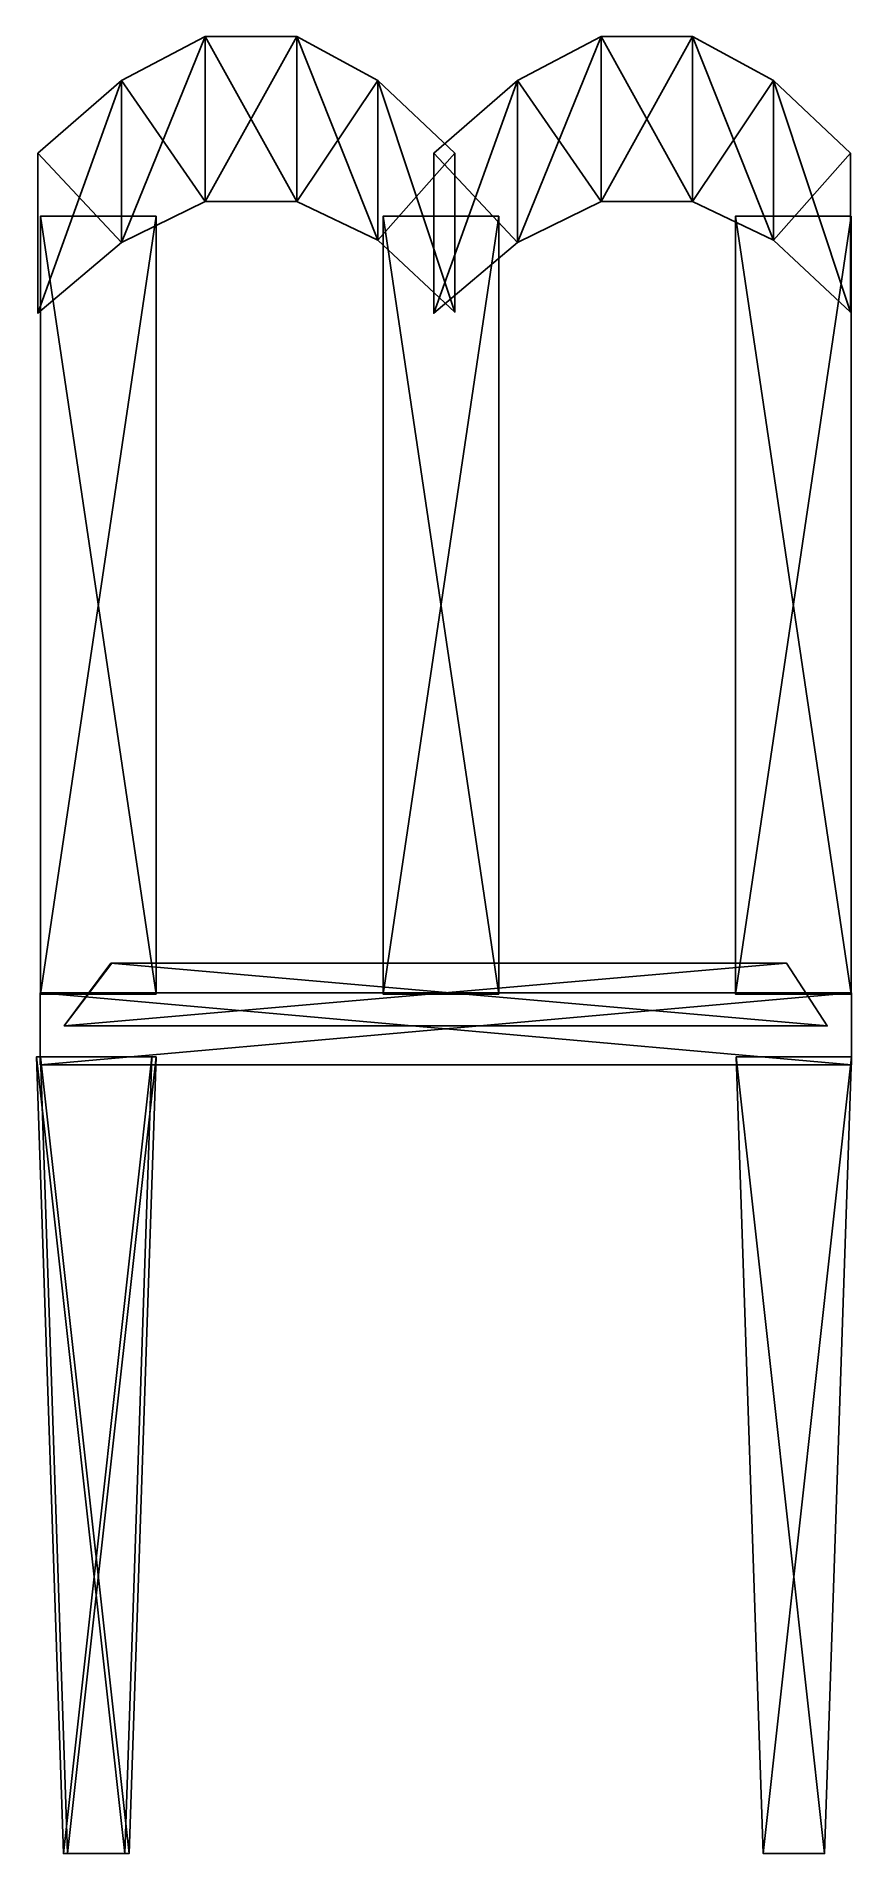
# Model space of a CAD drawing. Extents: x -1 to 11.7, y -6.3 to 21.9.
import ezdxf

# ---------------------------------------------------------------- set-up
doc = ezdxf.new("R2010")
doc.units = 0

msp = doc.modelspace()

# ---------------------------------------------------------------- linework, layer by layer
at = {"color": 1}
for points in [[(0.361295, 21.232374, -6.069763), (1.660559, 21.915707, -6.069763), (1.660559, 19.348015, -6.069763)], [(0.361295, 21.232374, -4.518738), (1.660559, 21.915707, -4.518738), (1.660559, 21.915707, -6.069763)], [(0.361295, 21.232374, -4.518738), (1.660559, 21.915707, -6.069763), (0.361295, 21.232374, -6.069763)], [(0.361295, 18.71468, -4.518738), (1.660559, 19.348015, -4.518738), (1.660559, 21.915707, -4.518738)], [(0.361295, 18.71468, -4.518738), (1.660559, 21.915707, -4.518738), (0.361295, 21.232374, -4.518738)], [(1.660559, 21.915707, -6.069763), (3.081562, 21.915707, -6.069763), (3.081562, 19.348015, -6.069763)], [(1.660559, 21.915707, -6.069763), (3.081562, 19.348015, -6.069763), (1.660559, 19.348015, -6.069763)], [(1.660559, 21.915707, -4.518738), (3.081562, 21.915707, -4.518738), (3.081562, 21.915707, -6.069763)], [(1.660559, 21.915707, -4.518738), (3.081562, 21.915707, -6.069763), (1.660559, 21.915707, -6.069763)], [(1.660559, 19.348015, -4.518738), (3.081562, 19.348015, -4.518738), (3.081562, 21.915707, -4.518738)], [(1.660559, 19.348015, -4.518738), (3.081562, 21.915707, -4.518738), (1.660559, 21.915707, -4.518738)], [(3.081562, 21.915707, -6.069763), (4.340207, 21.232374, -6.069741), (4.340207, 18.748013, -6.069741)], [(3.081562, 21.915707, -6.069763), (4.340207, 18.748013, -6.069741), (3.081562, 19.348015, -6.069763)], [(3.081562, 21.915707, -4.518738), (4.340207, 21.232374, -4.518715), (4.340207, 21.232374, -6.069741)], [(3.081562, 21.915707, -4.518738), (4.340207, 21.232374, -6.069741), (3.081562, 21.915707, -6.069763)], [(3.081562, 19.348015, -4.518738), (4.340207, 21.232374, -4.518715), (3.081562, 21.915707, -4.518738)], [(6.508354, 21.232374, -6.069763), (7.807618, 21.915707, -6.069763), (7.807618, 19.348015, -6.069763)], [(6.508354, 21.232374, -4.518738), (7.807618, 21.915707, -4.518738), (7.807618, 21.915707, -6.069763)], [(6.508354, 21.232374, -4.518738), (7.807618, 21.915707, -6.069763), (6.508354, 21.232374, -6.069763)], [(6.508354, 18.71468, -4.518738), (7.807618, 19.348015, -4.518738), (7.807618, 21.915707, -4.518738)], [(6.508354, 18.71468, -4.518738), (7.807618, 21.915707, -4.518738), (6.508354, 21.232374, -4.518738)], [(7.807618, 21.915707, -6.069763), (9.228621, 21.915707, -6.069763), (9.228621, 19.348015, -6.069763)], [(7.807618, 21.915707, -6.069763), (9.228621, 19.348015, -6.069763), (7.807618, 19.348015, -6.069763)], [(7.807618, 21.915707, -4.518738), (9.228621, 21.915707, -4.518738), (9.228621, 21.915707, -6.069763)], [(7.807618, 21.915707, -4.518738), (9.228621, 21.915707, -6.069763), (7.807618, 21.915707, -6.069763)], [(7.807618, 19.348015, -4.518738), (9.228621, 19.348015, -4.518738), (9.228621, 21.915707, -4.518738)], [(7.807618, 19.348015, -4.518738), (9.228621, 21.915707, -4.518738), (7.807618, 21.915707, -4.518738)], [(9.228621, 21.915707, -6.069763), (10.487267, 21.232374, -6.069741), (10.487267, 18.748013, -6.069741)], [(9.228621, 21.915707, -6.069763), (10.487267, 18.748013, -6.069741), (9.228621, 19.348015, -6.069763)], [(9.228621, 21.915707, -4.518738), (10.487267, 21.232374, -4.518715), (10.487267, 21.232374, -6.069741)], [(9.228621, 21.915707, -4.518738), (10.487267, 21.232374, -6.069741), (9.228621, 21.915707, -6.069763)], [(9.228621, 19.348015, -4.518738), (10.487267, 21.232374, -4.518715), (9.228621, 21.915707, -4.518738)], [(-0.937982, 20.099039, -6.069763), (0.361295, 21.232374, -6.069763), (0.361295, 18.71468, -6.069763)], [(-0.937982, 20.099039, -4.518738), (0.361295, 21.232374, -4.518738), (0.361295, 21.232374, -6.069763)], [(-0.937982, 20.099039, -4.518738), (0.361295, 21.232374, -6.069763), (-0.937982, 20.099039, -6.069763)], [(-0.937982, 17.614679, -4.518738), (0.361295, 18.71468, -4.518738), (0.361295, 21.232374, -4.518738)], [(-0.937982, 17.614679, -4.518738), (0.361295, 21.232374, -4.518738), (-0.937982, 20.099039, -4.518738)], [(0.361295, 21.232374, -6.069763), (1.660559, 19.348015, -6.069763), (0.361295, 18.71468, -6.069763)], [(3.081562, 19.348015, -4.518738), (4.340207, 18.748013, -4.518715), (4.340207, 21.232374, -4.518715)], [(4.340207, 21.232374, -4.518715), (4.340207, 18.748013, -4.518715), (5.537486, 20.099039, -4.518715)], [(5.537486, 20.099039, -6.069741), (5.537486, 17.631348, -6.069741), (4.340207, 21.232374, -6.069741)], [(5.537486, 17.631348, -6.069741), (4.340207, 18.748013, -6.069741), (4.340207, 21.232374, -6.069741)], [(4.340207, 21.232374, -6.069741), (4.340207, 21.232374, -4.518715), (5.537486, 20.099039, -6.069741)], [(4.340207, 21.232374, -4.518715), (5.537486, 20.099039, -4.518715), (5.537486, 20.099039, -6.069741)], [(5.209077, 20.099039, -6.069763), (6.508354, 21.232374, -6.069763), (6.508354, 18.71468, -6.069763)], [(5.209077, 20.099039, -4.518738), (6.508354, 21.232374, -4.518738), (6.508354, 21.232374, -6.069763)], [(5.209077, 20.099039, -4.518738), (6.508354, 21.232374, -6.069763), (5.209077, 20.099039, -6.069763)], [(5.209077, 17.614679, -4.518738), (6.508354, 18.71468, -4.518738), (6.508354, 21.232374, -4.518738)], [(5.209077, 17.614679, -4.518738), (6.508354, 21.232374, -4.518738), (5.209077, 20.099039, -4.518738)], [(6.508354, 21.232374, -6.069763), (7.807618, 19.348015, -6.069763), (6.508354, 18.71468, -6.069763)], [(9.228621, 19.348015, -4.518738), (10.487267, 18.748013, -4.518715), (10.487267, 21.232374, -4.518715)], [(10.487267, 21.232374, -4.518715), (10.487267, 18.748013, -4.518715), (11.684546, 20.099039, -4.518715)], [(11.684546, 20.099039, -6.069741), (11.684546, 17.631348, -6.069741), (10.487267, 21.232374, -6.069741)], [(11.684546, 17.631348, -6.069741), (10.487267, 18.748013, -6.069741), (10.487267, 21.232374, -6.069741)], [(10.487267, 21.232374, -6.069741), (10.487267, 21.232374, -4.518715), (11.684546, 20.099039, -6.069741)], [(10.487267, 21.232374, -4.518715), (11.684546, 20.099039, -4.518715), (11.684546, 20.099039, -6.069741)], [(-0.937982, 20.099039, -6.069763), (-0.937982, 17.614679, -6.069763), (-0.937982, 20.099039, -4.518738)], [(-0.937982, 17.614679, -6.069763), (-0.937982, 17.614679, -4.518738), (-0.937982, 20.099039, -4.518738)], [(-0.937982, 20.099039, -6.069763), (0.361295, 18.71468, -6.069763), (-0.937982, 17.614679, -6.069763)], [(4.340207, 18.748013, -4.518715), (5.537486, 17.631348, -4.518715), (5.537486, 20.099039, -4.518715)], [(5.209077, 20.099039, -6.069763), (5.209077, 17.614679, -6.069763), (5.209077, 20.099039, -4.518738)], [(5.209077, 17.614679, -6.069763), (5.209077, 17.614679, -4.518738), (5.209077, 20.099039, -4.518738)], [(5.209077, 20.099039, -6.069763), (6.508354, 18.71468, -6.069763), (5.209077, 17.614679, -6.069763)], [(5.537486, 20.099039, -4.518715), (5.537486, 17.631348, -4.518715), (5.537486, 20.099039, -6.069741)], [(5.537486, 17.631348, -4.518715), (5.537486, 17.631348, -6.069741), (5.537486, 20.099039, -6.069741)], [(10.487267, 18.748013, -4.518715), (11.684546, 17.631348, -4.518715), (11.684546, 20.099039, -4.518715)], [(11.684546, 20.099039, -4.518715), (11.684546, 17.631348, -4.518715), (11.684546, 20.099039, -6.069741)], [(11.684546, 17.631348, -4.518715), (11.684546, 17.631348, -6.069741), (11.684546, 20.099039, -6.069741)], [(0.361295, 18.71468, -6.069763), (1.660559, 19.348015, -6.069763), (1.660559, 19.348015, -4.518738)], [(0.361295, 18.71468, -6.069763), (1.660559, 19.348015, -4.518738), (0.361295, 18.71468, -4.518738)], [(1.660559, 19.348015, -6.069763), (3.081562, 19.348015, -6.069763), (3.081562, 19.348015, -4.518738)], [(1.660559, 19.348015, -6.069763), (3.081562, 19.348015, -4.518738), (1.660559, 19.348015, -4.518738)], [(3.081562, 19.348015, -6.069763), (4.340207, 18.748013, -6.069741), (4.340207, 18.748013, -4.518715)], [(3.081562, 19.348015, -6.069763), (4.340207, 18.748013, -4.518715), (3.081562, 19.348015, -4.518738)], [(6.508354, 18.71468, -6.069763), (7.807618, 19.348015, -6.069763), (7.807618, 19.348015, -4.518738)], [(6.508354, 18.71468, -6.069763), (7.807618, 19.348015, -4.518738), (6.508354, 18.71468, -4.518738)], [(7.807618, 19.348015, -6.069763), (9.228621, 19.348015, -6.069763), (9.228621, 19.348015, -4.518738)], [(7.807618, 19.348015, -6.069763), (9.228621, 19.348015, -4.518738), (7.807618, 19.348015, -4.518738)], [(9.228621, 19.348015, -6.069763), (10.487267, 18.748013, -6.069741), (10.487267, 18.748013, -4.518715)], [(9.228621, 19.348015, -6.069763), (10.487267, 18.748013, -4.518715), (9.228621, 19.348015, -4.518738)], [(-0.899673, 19.120064, -4.515322), (-0.899673, 7.038022, -4.515322), (0.896245, 19.120064, -4.515322)], [(-0.899673, 7.038022, -4.515322), (0.896245, 7.038022, -4.515322), (0.896245, 19.120064, -4.515322)], [(0.896245, 19.120064, -6.055097), (0.896245, 7.038022, -6.055097), (-0.899673, 19.120064, -6.055097)], [(0.896245, 7.038022, -6.055097), (-0.899673, 7.038022, -6.055097), (-0.899673, 19.120064, -6.055097)], [(-0.899673, 19.120064, -6.055097), (-0.899673, 7.038022, -6.055097), (-0.899673, 19.120064, -4.515322)], [(-0.899673, 7.038022, -6.055097), (-0.899673, 7.038022, -4.515322), (-0.899673, 19.120064, -4.515322)], [(-0.899673, 19.120064, -6.055097), (-0.899673, 19.120064, -4.515322), (0.896245, 19.120064, -6.055097)], [(-0.899673, 19.120064, -4.515322), (0.896245, 19.120064, -4.515322), (0.896245, 19.120064, -6.055097)], [(0.896245, 19.120064, -4.515322), (0.896245, 7.038022, -4.515322), (0.896245, 19.120064, -6.055097)], [(0.896245, 7.038022, -4.515322), (0.896245, 7.038022, -6.055097), (0.896245, 19.120064, -6.055097)], [(4.423856, 19.120064, -4.515322), (4.423856, 7.038022, -4.515322), (6.219775, 19.120064, -4.515322)], [(4.423856, 7.038022, -4.515322), (6.219775, 7.038022, -4.515322), (6.219775, 19.120064, -4.515322)], [(6.219775, 19.120064, -6.055097), (6.219775, 7.038022, -6.055097), (4.423856, 19.120064, -6.055097)], [(6.219775, 7.038022, -6.055097), (4.423856, 7.038022, -6.055097), (4.423856, 19.120064, -6.055097)], [(4.423856, 19.120064, -6.055097), (4.423856, 7.038022, -6.055097), (4.423856, 19.120064, -4.515322)], [(4.423856, 7.038022, -6.055097), (4.423856, 7.038022, -4.515322), (4.423856, 19.120064, -4.515322)], [(4.423856, 19.120064, -6.055097), (4.423856, 19.120064, -4.515322), (6.219775, 19.120064, -6.055097)], [(4.423856, 19.120064, -4.515322), (6.219775, 19.120064, -4.515322), (6.219775, 19.120064, -6.055097)], [(6.219775, 19.120064, -4.515322), (6.219775, 7.038022, -4.515322), (6.219775, 19.120064, -6.055097)], [(6.219775, 7.038022, -4.515322), (6.219775, 7.038022, -6.055097), (6.219775, 19.120064, -6.055097)], [(9.896246, 19.120064, -4.515321), (9.896246, 7.038022, -4.515321), (11.692164, 19.120064, -4.515321)], [(9.896246, 7.038022, -4.515321), (11.692164, 7.038022, -4.515321), (11.692164, 19.120064, -4.515321)], [(11.692164, 19.120064, -6.055096), (11.692164, 7.038022, -6.055096), (9.896246, 19.120064, -6.055096)], [(11.692164, 7.038022, -6.055096), (9.896246, 7.038022, -6.055096), (9.896246, 19.120064, -6.055096)], [(9.896246, 19.120064, -6.055096), (9.896246, 7.038022, -6.055096), (9.896246, 19.120064, -4.515321)], [(9.896246, 7.038022, -6.055096), (9.896246, 7.038022, -4.515321), (9.896246, 19.120064, -4.515321)], [(9.896246, 19.120064, -6.055096), (9.896246, 19.120064, -4.515321), (11.692164, 19.120064, -6.055096)], [(9.896246, 19.120064, -4.515321), (11.692164, 19.120064, -4.515321), (11.692164, 19.120064, -6.055096)], [(11.692164, 19.120064, -4.515321), (11.692164, 7.038022, -4.515321), (11.692164, 19.120064, -6.055096)], [(11.692164, 7.038022, -4.515321), (11.692164, 7.038022, -6.055096), (11.692164, 19.120064, -6.055096)], [(-0.937982, 17.614679, -6.069763), (0.361295, 18.71468, -6.069763), (0.361295, 18.71468, -4.518738)], [(-0.937982, 17.614679, -6.069763), (0.361295, 18.71468, -4.518738), (-0.937982, 17.614679, -4.518738)], [(4.340207, 18.748013, -4.518715), (4.340207, 18.748013, -6.069741), (5.537486, 17.631348, -4.518715)], [(4.340207, 18.748013, -6.069741), (5.537486, 17.631348, -6.069741), (5.537486, 17.631348, -4.518715)], [(5.209077, 17.614679, -6.069763), (6.508354, 18.71468, -6.069763), (6.508354, 18.71468, -4.518738)], [(5.209077, 17.614679, -6.069763), (6.508354, 18.71468, -4.518738), (5.209077, 17.614679, -4.518738)], [(10.487267, 18.748013, -4.518715), (10.487267, 18.748013, -6.069741), (11.684546, 17.631348, -4.518715)], [(10.487267, 18.748013, -6.069741), (11.684546, 17.631348, -6.069741), (11.684546, 17.631348, -4.518715)], [(0.208199, 7.517451, 4.994456), (-0.528644, 6.545049, 5.713206), (10.690075, 7.517451, 4.994456)], [(-0.528644, 6.545049, 5.713206), (11.321654, 6.545049, 5.713206), (10.690075, 7.517451, 4.994456)], [(11.321654, 6.545049, -5.690356), (-0.528644, 6.545049, -5.690356), (0.196356, 7.517451, -5.006145)], [(0.196356, 7.517451, -5.006145), (-0.528644, 6.545049, -5.690356), (0.208199, 7.517451, 4.994456)], [(-0.528644, 6.545049, -5.690356), (-0.528644, 6.545049, 5.713206), (0.208199, 7.517451, 4.994456)], [(10.690076, 7.517451, -5.05878), (11.321654, 6.545049, -5.690356), (0.196356, 7.517451, -5.006145)], [(0.196356, 7.517451, -5.006145), (0.208199, 7.517451, 4.994456), (10.690076, 7.517451, -5.05878)], [(0.208199, 7.517451, 4.994456), (10.690075, 7.517451, 4.994456), (10.690076, 7.517451, -5.05878)], [(10.690075, 7.517451, 4.994456), (11.321654, 6.545049, 5.713206), (10.690076, 7.517451, -5.05878)], [(11.321654, 6.545049, 5.713206), (11.321654, 6.545049, -5.690356), (10.690076, 7.517451, -5.05878)], [(-0.903494, 7.058365, 6.073925), (-0.903494, 5.941635, 6.073925), (11.696505, 7.058365, 6.073925)], [(-0.903494, 5.941635, 6.073925), (11.696505, 5.941635, 6.073925), (11.696505, 7.058365, 6.073925)], [(11.696505, 7.058365, -6.051075), (11.696505, 5.941635, -6.051075), (-0.903494, 7.058365, -6.051075)], [(11.696505, 5.941635, -6.051075), (-0.903494, 5.941635, -6.051075), (-0.903494, 7.058365, -6.051075)], [(-0.903494, 7.058365, -6.051075), (-0.903494, 5.941635, -6.051075), (-0.903494, 7.058365, 6.073925)], [(-0.903494, 5.941635, -6.051075), (-0.903494, 5.941635, 6.073925), (-0.903494, 7.058365, 6.073925)], [(-0.903494, 7.058365, -6.051075), (-0.903494, 7.058365, 6.073925), (11.696505, 7.058365, -6.051075)], [(-0.903494, 7.058365, 6.073925), (11.696505, 7.058365, 6.073925), (11.696505, 7.058365, -6.051075)], [(11.696505, 7.058365, 6.073925), (11.696505, 5.941635, 6.073925), (11.696505, 7.058365, -6.051075)], [(11.696505, 5.941635, 6.073925), (11.696505, 5.941635, -6.051075), (11.696505, 7.058365, -6.051075)], [(-0.899673, 7.038022, -4.515322), (-0.899673, 7.038022, -6.055097), (0.896245, 7.038022, -4.515322)], [(-0.899673, 7.038022, -6.055097), (0.896245, 7.038022, -6.055097), (0.896245, 7.038022, -4.515322)], [(4.423856, 7.038022, -4.515322), (4.423856, 7.038022, -6.055097), (6.219775, 7.038022, -4.515322)], [(4.423856, 7.038022, -6.055097), (6.219775, 7.038022, -6.055097), (6.219775, 7.038022, -4.515322)], [(9.896246, 7.038022, -4.515321), (9.896246, 7.038022, -6.055096), (11.692164, 7.038022, -4.515321)], [(9.896246, 7.038022, -6.055096), (11.692164, 7.038022, -6.055096), (11.692164, 7.038022, -4.515321)], [(-0.528644, 6.545049, 5.713206), (-0.528644, 6.545049, -5.690356), (11.321654, 6.545049, 5.713206)], [(-0.528644, 6.545049, -5.690356), (11.321654, 6.545049, -5.690356), (11.321654, 6.545049, 5.713206)], [(-0.962798, 6.062857, -4.263908), (-0.542595, -6.312857, -4.684114), (0.830814, 6.062857, -4.263908)], [(0.830814, 6.062857, -6.057521), (0.410606, -6.312857, -5.637315), (-0.962798, 6.062857, -6.057521)], [(0.410606, -6.312857, -5.637315), (-0.542595, -6.312857, -5.637315), (-0.962798, 6.062857, -6.057521)], [(-0.962798, 6.062857, -6.057521), (-0.542595, -6.312857, -5.637315), (-0.962798, 6.062857, -4.263908)], [(-0.542595, -6.312857, -5.637315), (-0.542595, -6.312857, -4.684114), (-0.962798, 6.062857, -4.263908)], [(-0.962798, 6.062857, -6.057521), (-0.962798, 6.062857, -4.263908), (0.830814, 6.062857, -6.057521)], [(-0.962798, 6.062857, -4.263908), (0.830814, 6.062857, -4.263908), (0.830814, 6.062857, -6.057521)], [(-0.903494, 5.941635, 6.073925), (-0.903494, 5.941635, -6.051075), (11.696505, 5.941635, 6.073925)], [(-0.903494, 5.941635, -6.051075), (11.696505, 5.941635, -6.051075), (11.696505, 5.941635, 6.073925)], [(-0.896805, 6.062857, 6.075377), (-0.476601, -6.312857, 5.655171), (0.896808, 6.062857, 6.075377)], [(0.896808, 6.062857, 4.281764), (0.476601, -6.312857, 4.70197), (-0.896805, 6.062857, 4.281764)], [(0.476601, -6.312857, 4.70197), (-0.476601, -6.312857, 4.70197), (-0.896805, 6.062857, 4.281764)], [(-0.896805, 6.062857, 4.281764), (-0.476601, -6.312857, 4.70197), (-0.896805, 6.062857, 6.075377)], [(-0.476601, -6.312857, 4.70197), (-0.476601, -6.312857, 5.655171), (-0.896805, 6.062857, 6.075377)], [(-0.896805, 6.062857, 4.281764), (-0.896805, 6.062857, 6.075377), (0.896808, 6.062857, 4.281764)], [(-0.896805, 6.062857, 6.075377), (0.896808, 6.062857, 6.075377), (0.896808, 6.062857, 4.281764)], [(-0.542595, -6.312857, -4.684114), (0.410606, -6.312857, -4.684114), (0.830814, 6.062857, -4.263908)], [(-0.476601, -6.312857, 5.655171), (0.476601, -6.312857, 5.655171), (0.896808, 6.062857, 6.075377)], [(0.830814, 6.062857, -4.263908), (0.410606, -6.312857, -4.684114), (0.830814, 6.062857, -6.057521)], [(0.410606, -6.312857, -4.684114), (0.410606, -6.312857, -5.637315), (0.830814, 6.062857, -6.057521)], [(0.896808, 6.062857, 6.075377), (0.476601, -6.312857, 5.655171), (0.896808, 6.062857, 4.281764)], [(0.476601, -6.312857, 5.655171), (0.476601, -6.312857, 4.70197), (0.896808, 6.062857, 4.281764)], [(9.906767, 6.062857, 6.093234), (10.32697, -6.312857, 5.673028), (11.700379, 6.062857, 6.093234)], [(11.700379, 6.062857, 4.299621), (11.280171, -6.312857, 4.719827), (9.906767, 6.062857, 4.299621)], [(11.280171, -6.312857, 4.719827), (10.32697, -6.312857, 4.719827), (9.906767, 6.062857, 4.299621)], [(9.906767, 6.062857, 4.299621), (10.32697, -6.312857, 4.719827), (9.906767, 6.062857, 6.093234)], [(10.32697, -6.312857, 4.719827), (10.32697, -6.312857, 5.673028), (9.906767, 6.062857, 6.093234)], [(9.906767, 6.062857, 4.299621), (9.906767, 6.062857, 6.093234), (11.700379, 6.062857, 4.299621)], [(9.906767, 6.062857, 6.093234), (11.700379, 6.062857, 6.093234), (11.700379, 6.062857, 4.299621)], [(9.906767, 6.062857, -4.263908), (10.32697, -6.312857, -4.684114), (11.700379, 6.062857, -4.263908)], [(11.700379, 6.062857, -6.057521), (11.280171, -6.312857, -5.637315), (9.906767, 6.062857, -6.057521)], [(11.280171, -6.312857, -5.637315), (10.32697, -6.312857, -5.637315), (9.906767, 6.062857, -6.057521)], [(9.906767, 6.062857, -6.057521), (10.32697, -6.312857, -5.637315), (9.906767, 6.062857, -4.263908)], [(10.32697, -6.312857, -5.637315), (10.32697, -6.312857, -4.684114), (9.906767, 6.062857, -4.263908)], [(9.906767, 6.062857, -6.057521), (9.906767, 6.062857, -4.263908), (11.700379, 6.062857, -6.057521)], [(9.906767, 6.062857, -4.263908), (11.700379, 6.062857, -4.263908), (11.700379, 6.062857, -6.057521)], [(10.32697, -6.312857, 5.673028), (11.280171, -6.312857, 5.673028), (11.700379, 6.062857, 6.093234)], [(10.32697, -6.312857, -4.684114), (11.280171, -6.312857, -4.684114), (11.700379, 6.062857, -4.263908)], [(11.700379, 6.062857, 6.093234), (11.280171, -6.312857, 5.673028), (11.700379, 6.062857, 4.299621)], [(11.280171, -6.312857, 5.673028), (11.280171, -6.312857, 4.719827), (11.700379, 6.062857, 4.299621)], [(11.700379, 6.062857, -4.263908), (11.280171, -6.312857, -4.684114), (11.700379, 6.062857, -6.057521)], [(11.280171, -6.312857, -4.684114), (11.280171, -6.312857, -5.637315), (11.700379, 6.062857, -6.057521)], [(-0.542595, -6.312857, -4.684114), (-0.542595, -6.312857, -5.637315), (0.410606, -6.312857, -4.684114)], [(-0.542595, -6.312857, -5.637315), (0.410606, -6.312857, -5.637315), (0.410606, -6.312857, -4.684114)], [(-0.476601, -6.312857, 5.655171), (-0.476601, -6.312857, 4.70197), (0.476601, -6.312857, 5.655171)], [(-0.476601, -6.312857, 4.70197), (0.476601, -6.312857, 4.70197), (0.476601, -6.312857, 5.655171)], [(10.32697, -6.312857, 5.673028), (10.32697, -6.312857, 4.719827), (11.280171, -6.312857, 5.673028)], [(10.32697, -6.312857, 4.719827), (11.280171, -6.312857, 4.719827), (11.280171, -6.312857, 5.673028)], [(10.32697, -6.312857, -4.684114), (10.32697, -6.312857, -5.637315), (11.280171, -6.312857, -4.684114)], [(10.32697, -6.312857, -5.637315), (11.280171, -6.312857, -5.637315), (11.280171, -6.312857, -4.684114)]]:
    msp.add_3dface(points, dxfattribs=at)

doc.saveas('drawing.dxf')
